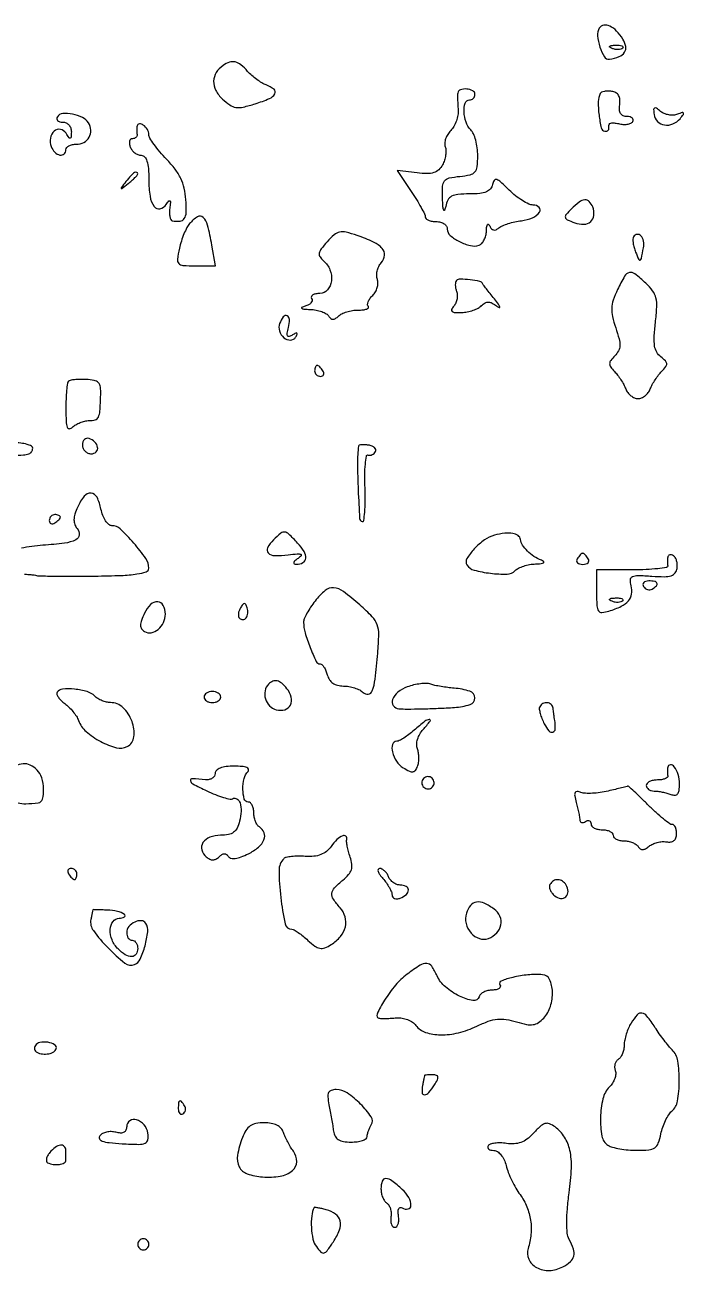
# Model space of a CAD drawing. Extents: x 0 to 5034, y 0 to 2560.
# Drawn here: x 1176.6 to 1295.1, y 1655 to 1882.5 of the extents above; entities that cross this region are included whole.
import ezdxf

# ---------------------------------------------------------------- set-up
doc = ezdxf.new("R2010")
doc.units = 0

msp = doc.modelspace()

# ---------------------------------------------------------------- linework, layer by layer
for points in [[(1280.501431, 1882.002315, 0.163), (1280.177442, 1880.621191, 0.055594), (1280.599725, 1878.57804, 0.057774), (1281.411511, 1876.80941, 0.302768), (1282.333137, 1876.378806, 0.053081), (1284.103951, 1876.844135, 0.156888), (1285.074524, 1877.619841, 0.198221), (1285.283713, 1878.685014, 0.090445), (1284.751034, 1880.027051, 0.05291), (1283.619991, 1881.472503, 0.091757), (1282.381394, 1882.353209, 0.144686), (1281.288027, 1882.515913, 0.222982)], [(1284.729167, 1878.395833, -0.126455), (1284.402231, 1878.202593, -0.060344), (1283.916927, 1878.123424, -0.05415), (1283.359369, 1878.160852, -0.051402), (1282.8125, 1878.316886, -0.054073), (1282.395823, 1878.538436, -0.470617), (1282.37858, 1878.720685, -0.168741), (1282.670344, 1878.862007, -0.018894), (1283.416667, 1878.921053, -0.028489), (1284.112848, 1878.910055, -0.077125), (1284.592839, 1878.799335, -0.208169), (1284.77538, 1878.614691, -0.296942)], [(1212.427058, 1875.234687, 0.103278), (1211.191065, 1873.946073, 0.136192), (1210.730781, 1872.392366, 0.126696), (1211.126314, 1870.738566, 0.083042), (1212.322235, 1869.173577, 0.03843), (1213.6671, 1868.095437, 0.114134), (1214.76133, 1867.668946, 0.092369), (1216.065539, 1867.720946, 0.020053), (1218.25, 1868.311815, 0.02304), (1220.81616, 1869.249519, 0.162068), (1221.804579, 1870.112503, 0.376379), (1221.648513, 1870.931703, 0.076989), (1220.25, 1871.711974, -0.046489), (1219.463709, 1872.090002, -0.022891), (1218.538982, 1872.704927, -0.022491), (1217.629959, 1873.43639, -0.030405), (1216.882705, 1874.180589, 0.037948), (1215.659258, 1875.362852, 0.115539), (1214.631514, 1875.875074, 0.140958), (1213.608629, 1875.826177, 0.068249)], [(1254.889309, 1870.25, 0.035581), (1254.857175, 1869.824622, 0.007028), (1254.864667, 1869.059411, 0.007415), (1254.899219, 1868.166485, 0.00683), (1254.960859, 1867.250121, -0.062353), (1254.918264, 1866.276522, -0.043552), (1254.640405, 1865.211983, -0.043832), (1254.186153, 1864.221439, -0.067055), (1253.614039, 1863.471182, 0.057941), (1253.069061, 1862.782799, 0.056517), (1252.691154, 1861.982113, 0.061477), (1252.527224, 1861.194752, 0.112693), (1252.619493, 1860.549202, -0.08555), (1252.752195, 1859.879876, -0.042218), (1252.700608, 1859.01165, -0.040261), (1252.49163, 1858.095268, -0.046711), (1252.145034, 1857.270999, -0.082161), (1251.460435, 1856.380385, -0.111735), (1250.588245, 1855.87059, -0.079971), (1249.360094, 1855.688994, -0.025859), (1247.520128, 1855.807857), (1243.904193, 1856.229997), (1246.452097, 1852.475452, -0.00985), (1247.427936, 1850.974676, -0.013097), (1248.251553, 1849.571046, -0.010393), (1248.877874, 1848.37868, -0.116239), (1249, 1847.860453, 0.214885), (1249.148304, 1847.53131, 0.079628), (1249.5875, 1847.252758, 0.060564), (1250.234252, 1847.063059, 0.041105), (1251, 1847, -0.065166), (1251.764594, 1846.899924, -0.082646), (1252.4125, 1846.606526, -0.098991), (1252.845899, 1846.17133, -0.147555), (1253, 1845.660515, 0.216116), (1253.524348, 1844.504058, 0.062274), (1255.190264, 1843.376436, 0.060823), (1257.178617, 1842.652531, 0.140967), (1258.75, 1842.734992, 0.129002), (1259.234448, 1843.058729, 0.063166), (1259.656003, 1843.67632, 0.056354), (1259.955886, 1844.472585, 0.052842), (1260.078947, 1845.333333, -0.022057), (1260.14061, 1846.09741, -0.119142), (1260.286954, 1846.484094, -0.460415), (1260.473884, 1846.504525, -0.109212), (1260.676193, 1846.208262, 0.079637), (1260.974502, 1845.711188, 0.169467), (1261.355218, 1845.485247, 0.157553), (1261.814554, 1845.537226, 0.066531), (1262.347246, 1845.869777, -0.07211), (1262.987796, 1846.259845, -0.024026), (1264.019975, 1846.642442, -0.023344), (1265.219315, 1846.961809, -0.024574), (1266.422881, 1847.161515, 0.073219), (1268.385654, 1847.686741, 0.131445), (1269.685066, 1848.714171, 0.378512), (1269.613763, 1849.567919, 0.1933), (1268.537879, 1850, -0.108998), (1267.731478, 1850.177905, -0.030869), (1266.594304, 1850.793243, -0.029535), (1265.36216, 1851.666877, -0.027402), (1264.208689, 1852.700402, 0.010616), (1262.695553, 1854.150615, 0.106386), (1261.944634, 1854.591561, 0.336443), (1261.482893, 1854.433348, 0.100674), (1261.180819, 1853.700402, -0.13098), (1260.798663, 1852.910749, -0.118962), (1260.061574, 1852.381437, -0.073364), (1258.853597, 1852.086463, -0.023263), (1256.996227, 1852, 0.021561), (1254.928276, 1851.910786, 0.099516), (1253.784172, 1851.576077, 0.151721), (1253.11166, 1850.905263, 0.073944), (1252.705733, 1849.75, -0.040688), (1252.515179, 1849.065764, -0.68826), (1252.350645, 1849.063749, -0.077951), (1252.214678, 1849.666535, -0.007335), (1252.136182, 1851.186642, -0.020346), (1252.144541, 1853.407175, -0.155489), (1252.500835, 1854.374356, -0.177027), (1253.327871, 1854.891609, -0.028099), (1255.25, 1855.186642, 0.029008), (1257.126562, 1855.47817, 0.162282), (1257.990172, 1855.988684, 0.154445), (1258.397755, 1856.929827, 0.025561), (1258.5, 1858.928571, 0.032789), (1258.407812, 1860.332826, 0.032503), (1258.132812, 1861.717187, 0.034299), (1257.731047, 1862.891488, 0.097098), (1257.25, 1863.607143, -0.114277), (1256.390854, 1864.984129, -0.071104), (1256.032913, 1866.862572, -0.088093), (1256.23837, 1868.441378, -0.327415), (1257, 1869, 0.099038), (1257.381638, 1869.076342, 0.097945), (1257.70625, 1869.29375, 0.097945), (1257.923658, 1869.618362, 0.099038), (1258, 1870, 0.277889), (1257.600641, 1870.66307, 0.101951), (1256.507482, 1870.981436, 0.102519), (1255.38146, 1870.840943, 0.281019)], [(1280.659256, 1870.160933, 0.121368), (1280.297329, 1868.706576, 0.031302), (1280.443984, 1866.274802, 0.026247), (1280.856737, 1863.944416, 0.307728), (1281.5, 1863.35, 0.106575), (1281.858308, 1863.372768, 0.155396), (1282.120302, 1863.54597, 0.147351), (1282.242573, 1863.847065, 0.092889), (1282.20741, 1864.227769, -0.226845), (1282.266936, 1864.577066, -0.171824), (1282.588752, 1864.804652, -0.092386), (1283.179879, 1864.858572, -0.040646), (1283.956414, 1864.721649, 0.045254), (1284.778948, 1864.584405, 0.054303), (1285.562794, 1864.610763, 0.063353), (1286.195988, 1864.785084, 0.156775), (1286.558021, 1865.09388, 0.168206), (1286.634874, 1865.437103, 0.190082), (1286.477104, 1865.733827, 0.121123), (1286.07737, 1865.934548, 0.05613), (1285.496159, 1866, -0.10085), (1284.808683, 1866.140089, -0.156524), (1284.354408, 1866.532586, -0.122872), (1284.146294, 1867.197864, -0.050898), (1284.187142, 1868.146137, 0.057805), (1284.215077, 1869.100075, 0.113007), (1283.983391, 1869.820215, 0.130537), (1283.491152, 1870.30219, 0.091441), (1282.753971, 1870.55707, 0.037392), (1282.060035, 1870.609744, 0.047013), (1281.418411, 1870.549934, 0.054422), (1280.91479, 1870.396546, 0.171904)], [(1182.462011, 1865.938533, 0.151885), (1182.370329, 1865.582609, 0.191575), (1182.510316, 1865.275694, 0.130619), (1182.88593, 1865.068273, 0.061271), (1183.440983, 1865, -0.111771), (1184.034515, 1864.865642, -0.10102), (1184.537541, 1864.485938, -0.095411), (1184.87219, 1863.918173, -0.088002), (1184.984687, 1863.25, -0.0118), (1184.953209, 1862.277243, -0.323507), (1184.800714, 1862.089324, -0.316019), (1184.570626, 1862.173014, -0.011499), (1184.026328, 1862.991641, 0.20782), (1183.014349, 1863.679843, 0.234363), (1181.890668, 1863.365212, 0.166386), (1181.190327, 1862.106139, 0.136915), (1181.335833, 1860.567217, 0.102435), (1181.987412, 1859.551929, 0.147633), (1182.916523, 1859.040821, 0.24244), (1183.667948, 1859.245493, 0.210313), (1184, 1860, -0.182536), (1184.144157, 1860.381715, -0.0909), (1184.556072, 1860.70625, -0.070807), (1185.168668, 1860.926137, -0.050854), (1185.893011, 1861, 0.122186), (1187.251872, 1861.337101, 0.143129), (1188.201609, 1862.259253, 0.14425), (1188.50091, 1863.541675, 0.124724), (1188.083985, 1864.86411, 0.142857), (1187.008608, 1865.833144, 0.065293), (1185.197783, 1866.431695, 0.068435), (1183.416308, 1866.524734, 0.237507)], [(1290.413422, 1866.388936, 0.159535), (1291.040565, 1865.129883, 0.158585), (1292.292411, 1864.481798, 0.141068), (1293.804954, 1864.659771, 0.120747), (1295.097755, 1865.617788, 0.011228), (1295.712165, 1866.39288, 0.304364), (1295.726324, 1866.64144, 0.351288), (1295.509915, 1866.723181, 0.012978), (1294.628709, 1866.411017, -0.078856), (1293.891674, 1866.254677, -0.056058), (1293.047147, 1866.305719, -0.055687), (1292.228439, 1866.544356, -0.074598), (1291.567558, 1866.943932, 0.02149), (1290.829479, 1867.504733, 0.270043), (1290.493778, 1867.531401, 0.300739), (1290.329957, 1867.257047, 0.024944)], [(1196.881579, 1864.309017, 0.022289), (1196.844744, 1863.944741, 0.014052), (1196.83273, 1863.517336, 0.014106), (1196.844631, 1863.095576, 0.025051), (1196.881579, 1862.75, -0.132511), (1196.850929, 1862.464337, -0.11996), (1196.680683, 1862.220313, -0.103422), (1196.39249, 1862.056543, -0.077818), (1196.031385, 1862, 0.184534), (1195.710807, 1861.877514, 0.147206), (1195.516384, 1861.559375, 0.100118), (1195.488865, 1861.074366, 0.055937), (1195.638374, 1860.5, 0.074185), (1195.962529, 1859.926569, 0.064359), (1196.454091, 1859.440625, 0.06686), (1197.031441, 1859.111903, 0.096313), (1197.606989, 1859, -0.212815), (1198.234255, 1858.720351, -0.107435), (1198.671582, 1857.952989, -0.058101), (1198.92619, 1856.61382, -0.017955), (1199, 1854.559017, 0.037646), (1199.225212, 1851.572087, 0.117491), (1199.976251, 1849.715609, 0.308791), (1201.023774, 1849.329121, 0.184592), (1202.156553, 1850.121885, -0.02304), (1202.614551, 1850.735517, -0.461087), (1202.82082, 1850.739535, -0.208781), (1202.918112, 1850.4405, -0.010642), (1202.79475, 1849.403277, 0.03422), (1202.736642, 1848.589088, 0.050662), (1202.806895, 1847.877442, 0.064092), (1202.982784, 1847.359967, 0.232443), (1203.25, 1847.153277, 0.071833), (1204.643671, 1847.07211, 0.232961), (1205.414637, 1847.537402, 0.138227), (1205.75531, 1848.657231, 0.021871), (1205.701631, 1850.977854, 0.041043), (1205.394719, 1853.023761, 0.053671), (1204.767629, 1854.806834, 0.050377), (1203.739326, 1856.49886, 0.030765), (1202.217631, 1858.275462, -0.015898), (1200.985516, 1859.630327, -0.020391), (1199.945179, 1860.955904, -0.018699), (1199.1775, 1862.109312, -0.138336), (1199, 1862.73859, 0.137106), (1198.740129, 1863.668473, 0.097267), (1198.006712, 1864.473394, 0.177299), (1197.289521, 1864.685048, 0.354151)], [(1194.872445, 1854.25, 0.001576), (1193.99236, 1853.120493, 0.377591), (1194, 1853, 0.377591), (1194.120493, 1852.99236, 0.001576), (1195.25, 1853.872445, 0.012436), (1195.920402, 1854.425681, 0.017649), (1196.485938, 1854.952641, 0.013803), (1196.91885, 1855.410139, 0.184603), (1197, 1855.622445, 0.307699), (1196.806605, 1855.90695, 0.241985), (1196.426111, 1855.869516, 0.065617), (1195.76332, 1855.306759, 0.017685)], [(1275.457189, 1849.314332, 0.019164), (1274.484426, 1848.263997, 0.23984), (1274.36054, 1847.753253, 0.231965), (1274.69924, 1847.341779, 0.017983), (1276.057415, 1846.783057, 0.094929), (1277.706973, 1846.508347, 0.177132), (1278.951073, 1846.997911, 0.193016), (1279.51866, 1848.132291, 0.112722), (1279.300491, 1849.659316, 0.101577), (1278.683068, 1850.624989, 0.225981), (1277.884174, 1850.92112, 0.139986), (1276.844977, 1850.520816, 0.034901)], [(1206.365999, 1846.628347, 0.061368), (1205.882245, 1845.915768, 0.021183), (1205.360822, 1844.783219, 0.02068), (1204.886129, 1843.473661, 0.022552), (1204.536544, 1842.166384, 0.019823), (1204.17982, 1840.167039, 0.224525), (1204.414711, 1839.42042, 0.193973), (1205.164052, 1839.066652, 0.014475), (1207.465858, 1839), (1211.090626, 1839), (1210.413974, 1842.75, 0.015699), (1209.642251, 1846.372189, 0.14232), (1208.841463, 1847.757738, 0.343002), (1207.818498, 1847.863628, 0.073657)], [(1231.257427, 1843.364472, 0.020011), (1230.200225, 1842.077387, 0.115816), (1229.846344, 1841.278582, 0.193197), (1229.976878, 1840.618611, 0.075421), (1230.606215, 1839.91185, -0.128722), (1231.76949, 1838.289401, -0.120086), (1232.028541, 1836.260176, -0.149419), (1231.326969, 1834.640225, -0.219805), (1229.940983, 1834, 0.043878), (1229.191685, 1833.934117, 0.095418), (1228.65461, 1833.728482, 0.173555), (1228.413574, 1833.424982, 0.223902), (1228.453226, 1833.075682, -0.183658), (1228.528012, 1832.687459, -0.13522), (1228.339019, 1832.287851, -0.095139), (1227.894831, 1831.935574, -0.056469), (1227.262243, 1831.691683, 0.038948), (1226.673983, 1831.488202, 0.604821), (1226.661971, 1831.321678, 0.118563), (1227.071132, 1831.186602, 0.009941), (1228.190983, 1831.116001, -0.035955), (1229.270313, 1830.991373, -0.039206), (1230.288856, 1830.71473, -0.042652), (1231.110463, 1830.339084, -0.126452), (1231.553851, 1829.912868, 0.075363), (1231.927179, 1829.473233, 0.181024), (1232.321227, 1829.325735, 0.150038), (1232.768438, 1829.463023, 0.047458), (1233.312868, 1829.912868, -0.085431), (1233.903981, 1830.33038, -0.036926), (1234.805238, 1830.680655, -0.035155), (1235.842529, 1830.919798, -0.039096), (1236.866667, 1831, 0.023697), (1237.772073, 1831.042935, 0.057194), (1238.426905, 1831.181845, 0.139654), (1238.725112, 1831.386214, 0.387251), (1238.714286, 1831.619048, -0.211643), (1238.582456, 1831.96069, -0.080876), (1238.691239, 1832.470406, -0.061556), (1239.010746, 1833.062806, -0.041979), (1239.505129, 1833.647987, 0.066451), (1240.001792, 1834.297677, 0.059395), (1240.333608, 1835.079587, 0.062712), (1240.459011, 1835.869599, 0.099973), (1240.345635, 1836.541674, -0.092919), (1240.221041, 1837.222113, -0.056077), (1240.31642, 1838.038939, -0.053576), (1240.602497, 1838.859848, -0.062669), (1241.045743, 1839.555117, 0.147163), (1241.619803, 1840.911022, 0.210885), (1241.230268, 1842.137993, 0.104175), (1239.67313, 1843.297599, 0.025349), (1236.683337, 1844.498053, 0.023088), (1234.690586, 1845.081792, 0.111648), (1233.518492, 1845.101036, 0.126654), (1232.528413, 1844.613061, 0.033323)], [(1286.69423, 1844.266312, 0.128674), (1286.576189, 1843.838401, 0.035727), (1286.617025, 1843.137604, 0.033562), (1286.779601, 1842.321893, 0.029672), (1287.054847, 1841.5, 0.008409), (1287.637706, 1840.118704, 0.433084), (1287.885032, 1840.03197, 0.224977), (1288.101967, 1840.318463, 0.004068), (1288.487445, 1842.246029, 0.094541), (1288.488325, 1843.470337, 0.135348), (1288.011968, 1844.439431, 0.25179), (1287.324356, 1844.691635, 0.229906)], [(1254.660508, 1836.327175, 0.146084), (1254.498136, 1836.026593, 0.053959), (1254.450846, 1835.542366, 0.047679), (1254.511648, 1834.969531, 0.041367), (1254.680777, 1834.389499, -0.082501), (1254.8107, 1833.754369, -0.056232), (1254.755206, 1833.0178, -0.055256), (1254.533787, 1832.296765, -0.071215), (1254.17168, 1831.706861, 0.065658), (1253.787447, 1831.096169, 0.341125), (1253.871343, 1830.732997, 0.164213), (1254.377409, 1830.542074, 0.019749), (1255.587431, 1830.547223, 0.039054), (1256.616531, 1830.673207, 0.033648), (1257.667726, 1830.960915, 0.035081), (1258.588579, 1831.355201, 0.077834), (1259.203833, 1831.803833, -0.067616), (1259.838372, 1832.286585, -0.135196), (1260.444965, 1832.439268, -0.116046), (1261.107546, 1832.267795, -0.042712), (1261.926206, 1831.74344, 0.057591), (1262.383427, 1831.469376, 0.651983), (1262.498309, 1831.572311, 0.08038), (1262.246675, 1832.0607, 0.009834), (1261.510657, 1833.017233, -0.002285), (1260.739326, 1833.988947, -0.003327), (1260.068862, 1834.853337, -0.001668), (1259.507513, 1835.592172, -0.05688), (1259.395964, 1835.78136, 0.244555), (1258.884674, 1836.188085, 0.019386), (1257.11739, 1836.461554, 0.020405), (1255.335111, 1836.593595, 0.207541)], [(1283.795957, 1834.698307, 0.028653), (1283.022986, 1832.805374, 0.070899), (1282.742304, 1831.336646, 0.068862), (1282.879319, 1829.822436, 0.02585), (1283.468232, 1827.77008, -0.017566), (1284.072935, 1825.78717, -0.074359), (1284.211848, 1824.556783, -0.114433), (1283.959065, 1823.621226, -0.073539), (1283.286059, 1822.71463, 0.035562), (1282.571993, 1821.891065, 0.157522), (1282.366394, 1821.292258, 0.16247), (1282.552961, 1820.697292, 0.038475), (1283.234525, 1819.892857, -0.031364), (1283.810349, 1819.232476, -0.019665), (1284.401958, 1818.395089, -0.019723), (1284.921437, 1817.521163, -0.033735), (1285.274569, 1816.75, 0.071788), (1285.644676, 1816.080989, 0.064034), (1286.201637, 1815.514062, 0.067193), (1286.853054, 1815.13047, 0.09983), (1287.5, 1815, 0.09983), (1288.146946, 1815.13047, 0.067193), (1288.798363, 1815.514062, 0.064034), (1289.355324, 1816.080989, 0.071788), (1289.725431, 1816.75, -0.034496), (1290.081243, 1817.523901, -0.019726), (1290.609635, 1818.406683, -0.019634), (1291.213982, 1819.256691, -0.03067), (1291.804943, 1819.932326, 0.032373), (1292.525442, 1820.761735, 0.18055), (1292.692866, 1821.316165, 0.186205), (1292.453791, 1821.834477, 0.034778), (1291.639024, 1822.522002, -0.107307), (1290.900077, 1823.355017, -0.088401), (1290.508142, 1824.479112, -0.054136), (1290.424293, 1826.122541, -0.015175), (1290.649421, 1828.687718, 0.016217), (1290.893382, 1831.53565, 0.072208), (1290.74103, 1833.202581, 0.099751), (1290.148075, 1834.481448, 0.046978), (1288.932732, 1835.848042, 0.020695), (1286.936275, 1837.559337, 0.225576), (1285.931347, 1837.787786, 0.211373), (1285.080378, 1837.158412, 0.018102)], [(1222.66643, 1828.573113, 0.172374), (1222.632453, 1827.215088, 0.138202), (1223.452538, 1825.993028, 0.18155), (1224.621877, 1825.571609, 0.25639), (1225.565481, 1826.10595, 0.025119), (1225.85204, 1826.626345, 0.370712), (1225.802953, 1826.8132, 0.277256), (1225.577743, 1826.8274, 0.018906), (1224.996985, 1826.498137, -0.061395), (1224.398776, 1826.223106, -0.357015), (1224.098902, 1826.342018, -0.172353), (1224.021372, 1826.804464, -0.020136), (1224.248857, 1827.843628, 0.061726), (1224.440876, 1829.284538, 0.295155), (1224.017678, 1829.952364, 0.354186), (1223.330444, 1829.777732, 0.068796)], [(1229, 1820, 0.105053), (1229.081062, 1819.618444, 0.099167), (1229.311086, 1819.29375, 0.09642), (1229.654762, 1819.076123, 0.093332), (1230.059017, 1819, 0.108972), (1230.413961, 1819.078288, 0.182303), (1230.6254, 1819.29375, 0.161196), (1230.656512, 1819.6179, 0.082592), (1230.5, 1820, 0.029505), (1230.231006, 1820.382774, 0.035638), (1229.933975, 1820.70625, 0.038439), (1229.65171, 1820.934461, 0.151918), (1229.440983, 1821, 0.210953), (1229.272352, 1820.92554, 0.081139), (1229.129539, 1820.70625, 0.061769), (1229.032345, 1820.382849, 0.042167)], [(1184.451798, 1818.118465, 0.166159), (1184.272915, 1817.753834, 0.0091), (1184.132716, 1816.467716, 0.01332), (1184.032837, 1814.902975, 0.009277), (1184, 1813.133333, 0.00992), (1184.045437, 1810.843299, 0.076619), (1184.25, 1809.794444, 0.338948), (1184.6426, 1809.541885, 0.1777), (1185.2, 1809.8, -0.062206), (1185.790842, 1810.259641, -0.039117), (1186.57625, 1810.6475, -0.038823), (1187.422897, 1810.91209, -0.056383), (1188.2, 1811, 0.070594), (1189.320722, 1811.159025, 0.219918), (1189.882405, 1811.646566, 0.089661), (1190.148115, 1812.713125, 0.006952), (1190.3, 1815.664828, 0.040176), (1190.239268, 1817.082945, 0.160634), (1189.872592, 1817.85848, 0.155815), (1189.108783, 1818.277192, 0.037157), (1187.651798, 1818.449959, 0.015861), (1186.566335, 1818.463016, 0.020886), (1185.578165, 1818.402208, 0.018876), (1184.776715, 1818.288472, 0.152843)], [(1171, 1806, 0.153063), (1171.192175, 1805.386944, 0.156313), (1171.698548, 1804.999481, 0.071942), (1172.682371, 1804.800679, 0.013938), (1174.5, 1804.75, 0.013938), (1176.317629, 1804.800679, 0.071942), (1177.301452, 1804.999481, 0.156313), (1177.807825, 1805.386944, 0.153063), (1178, 1806, 0.277684), (1177.767902, 1806.385692, 0.052312), (1176.971875, 1806.70625, 0.042582), (1175.841111, 1806.927458, 0.027026), (1174.5, 1807, 0.027026), (1173.158889, 1806.927458, 0.042582), (1172.028125, 1806.70625, 0.052312), (1171.232098, 1806.385692, 0.277684)], [(1187, 1806.583333, 0.099038), (1187.120875, 1805.979073, 0.097945), (1187.465104, 1805.465104, 0.097945), (1187.979073, 1805.120875, 0.099038), (1188.583333, 1805, 0.190724), (1189.459866, 1805.346973, 0.244413), (1189.742973, 1806.153639, 0.165501), (1189.250696, 1807.122932, 0.113253), (1188.1875, 1807.770833, 0.134046), (1187.735738, 1807.795817, 0.144529), (1187.348828, 1807.585286, 0.119977), (1187.089234, 1807.158616, 0.077096)], [(1236.944444, 1806.411516, 0.035121), (1236.744904, 1803.296853, 0.00994), (1236.871859, 1798.43657, 0.003261), (1237.141706, 1793.302968, 0.311322), (1237.573231, 1792.75, 0.457493), (1237.875106, 1792.936589, 0.017435), (1238.059805, 1794.416397, 0.020774), (1238.153919, 1796.385316, 0.011754), (1238.112632, 1798.773904, -0.012135), (1238.073194, 1801.160868, -0.021566), (1238.173172, 1803.124389, -0.018843), (1238.366933, 1804.587334, -0.459586), (1238.678289, 1804.773904, 0.110114), (1239.029946, 1804.737765, 0.082268), (1239.405497, 1804.846206, 0.077199), (1239.747137, 1805.079615, 0.078269), (1240, 1805.404671, 0.190784), (1240.046836, 1805.768957, 0.144214), (1239.839063, 1806.119043, 0.096928), (1239.383631, 1806.40171, 0.054175), (1238.75, 1806.566187, 0.022145), (1238.075262, 1806.634872, 0.035669), (1237.497743, 1806.626701, 0.040437), (1237.072936, 1806.555403, 0.306459)], [(1181, 1792.940983, 0.108972), (1181.078288, 1792.586039, 0.182303), (1181.29375, 1792.3746, 0.161196), (1181.6179, 1792.343488, 0.082592), (1182, 1792.5, 0.029505), (1182.382774, 1792.768994, 0.035638), (1182.70625, 1793.066025, 0.038439), (1182.934461, 1793.34829, 0.151918), (1183, 1793.559017, 0.210953), (1182.92554, 1793.727648, 0.081139), (1182.70625, 1793.870461, 0.061769), (1182.382849, 1793.967655, 0.042167), (1182, 1794, 0.105053), (1181.618444, 1793.918938, 0.099167), (1181.29375, 1793.688914, 0.09642), (1181.076123, 1793.345238, 0.093332)], [(1221.562237, 1789.41938, 0.067017), (1220.482978, 1788.004282, 0.335829), (1220.60443, 1787.077188, 0.199094), (1221.746012, 1786.595211, 0.032142), (1224.205972, 1786.737585, -0.008625), (1225.861774, 1786.911792, -0.109402), (1226.47907, 1786.830861, -0.529288), (1226.544568, 1786.573159, -0.058286), (1226, 1786.086167, 0.027009), (1225.434195, 1785.640473, 0.143127), (1225.225179, 1785.310951, 0.367489), (1225.319582, 1785.101473, 0.107966), (1225.690983, 1785.015313, 0.128835), (1226.879846, 1785.310536, 0.257949), (1227.383564, 1786.102938, 0.154014), (1227.076221, 1787.336007, 0.050073), (1225.926464, 1788.848556, 0.011417), (1224.322277, 1790.493492, 0.162675), (1223.594809, 1790.847219, 0.210955), (1222.889831, 1790.640099, 0.020961)], [(1261.51434, 1790.275729, 0.093041), (1259.713087, 1789.431164, 0.050259), (1257.872327, 1787.80224, 0.050752), (1256.549907, 1786.042773, 0.281254), (1256.555836, 1784.909655, 0.19196), (1257.839875, 1783.957785, 0.035129), (1260.800393, 1783.393389, 0.035096), (1263.80993, 1783.248856, 0.193156), (1265.274696, 1783.874696, -0.082143), (1265.886006, 1784.312483, -0.035246), (1266.818504, 1784.692633, -0.033665), (1267.891161, 1784.965764, -0.037788), (1268.95, 1785.078947, 0.0156), (1269.958395, 1785.141697, 0.115695), (1270.411313, 1785.293657, 0.51096), (1270.425988, 1785.497218, 0.081169), (1270.017857, 1785.739662, -0.052815), (1268.678326, 1786.436306, -0.049248), (1267.479797, 1787.412507, -0.053023), (1266.5996, 1788.494508, -0.113451), (1266.231393, 1789.5, 0.211151), (1265.806824, 1790.20623, 0.113061), (1264.846874, 1790.598758, 0.071111), (1263.384664, 1790.629484, 0.032992)], [(1276.5, 1786, 0.146489), (1276.397987, 1785.620597, 0.191582), (1276.538811, 1785.29375, 0.134005), (1276.925364, 1785.072951, 0.063222), (1277.5, 1785, 0.063222), (1278.074636, 1785.072951, 0.134005), (1278.461189, 1785.29375, 0.191582), (1278.602013, 1785.620597, 0.146489), (1278.5, 1786, 0.025622), (1278.235369, 1786.382847, 0.032351), (1277.951311, 1786.70625, 0.033983), (1277.686704, 1786.937141, 0.163822), (1277.5, 1787, 0.163822), (1277.313296, 1786.937141, 0.033983), (1277.048689, 1786.70625, 0.032351), (1276.764631, 1786.382847, 0.025622)], [(1292.881579, 1786.309017, 0.022289), (1292.844744, 1785.944741, 0.014052), (1292.83273, 1785.517336, 0.014106), (1292.844631, 1785.095576, 0.025051), (1292.881579, 1784.75, -0.410483), (1292.668292, 1784.452763, -0.013093), (1291.055839, 1784.220313, -0.018411), (1288.984057, 1784.053857, -0.010839), (1286.5, 1784), (1280, 1784), (1280, 1779.932612, 0.011309), (1280.055394, 1777.483748, 0.136441), (1280.345898, 1776.596556, 0.275489), (1280.964185, 1776.301306, 0.05138), (1282.25, 1776.555001, 0.035911), (1284.465609, 1777.412472, 0.102771), (1285.777745, 1778.401449, 0.144086), (1286.339197, 1779.613181, 0.101211), (1286.257508, 1781.123291, -0.070623), (1286.128041, 1782.246413, -0.285237), (1286.490648, 1782.797509, -0.116774), (1287.46483, 1782.99562, -0.010052), (1290.01926, 1782.862738, 0.015964), (1292.256229, 1782.772871, 0.077309), (1293.51014, 1782.957362, 0.152647), (1294.213398, 1783.441953, 0.130423), (1294.569452, 1784.272244, 0.052277), (1294.598341, 1784.971845, 0.054468), (1294.480133, 1785.652241, 0.060495), (1294.24147, 1786.214086, 0.124307), (1293.910933, 1786.555046, 0.072163), (1293.553783, 1786.710062, 0.125664), (1293.2328, 1786.715008, 0.160215), (1292.999675, 1786.571325, 0.139745)], [(1288.510081, 1780.983688, 0.090427), (1288.820631, 1780.639411, 0.095498), (1289.22714, 1780.434921, 0.099685), (1289.665803, 1780.401101, 0.108373), (1290.069098, 1780.542705, 0.050477), (1290.838655, 1781.13314, 0.315493), (1290.933879, 1781.592818, 0.25701), (1290.519563, 1781.914842, 0.039415), (1289.440983, 1782, 0.067432), (1288.890269, 1781.925389, 0.140899), (1288.524436, 1781.701458, 0.190788), (1288.397824, 1781.36964, 0.136093)], [(1229.07258, 1778.365141, 0.020403), (1228.279223, 1777.267181, 0.022794), (1227.60882, 1776.147096, 0.022878), (1227.129585, 1775.149939, 0.100905), (1227, 1774.514365, 0.071124), (1227.269393, 1772.630123, 0.023421), (1228.180863, 1769.97647, 0.015658), (1229.277548, 1767.446304, 0.290393), (1229.981194, 1767, -0.195682), (1230.319367, 1766.862382, -0.05467), (1230.689619, 1766.4125, -0.046387), (1231.031872, 1765.765662, -0.03456), (1231.289749, 1765, 0.082373), (1231.671553, 1764.145386, 0.096596), (1232.293053, 1763.513514, 0.089581), (1233.146922, 1763.129744, 0.061003), (1234.20638, 1763, -0.042864), (1235.208465, 1762.913936, -0.036368), (1236.239744, 1762.65713, -0.03793), (1237.148918, 1762.280665, -0.079415), (1237.767217, 1761.832783, 0.239204), (1238.699314, 1761.528221, 0.271639), (1239.419479, 1762.115671, 0.05986), (1239.933897, 1764.250189, 0.00768), (1240.412283, 1768.944703, 0.015687), (1240.599183, 1772.350485, 0.09471), (1240.309018, 1774.08874, 0.103218), (1239.406427, 1775.528501, 0.020288), (1237.191372, 1777.653076, 0.020496), (1234.195404, 1780.09067, 0.139526), (1232.431978, 1780.763999, 0.200696), (1230.916245, 1780.280728, 0.049917)], [(1198.222422, 1776.191563, 0.021803), (1197.661877, 1774.855838, 0.088446), (1197.506888, 1773.990877, 0.148761), (1197.695215, 1773.369957, 0.107254), (1198.219524, 1772.864327, 0.184507), (1199.429936, 1772.633216, 0.130383), (1200.697669, 1773.223161, 0.110516), (1201.658294, 1774.47169, 0.109349), (1202, 1776.015456, 0.121391), (1201.613625, 1777.583454, 0.266292), (1200.606347, 1778.224961, 0.208738), (1199.316693, 1777.732183, 0.088558)], [(1215.582949, 1777.134215, 0.052326), (1215.327923, 1776.604943, 0.061761), (1215.20609, 1776.06291, 0.07231), (1215.228156, 1775.59012, 0.149701), (1215.399864, 1775.266802, 0.208213), (1216.031223, 1775.018401, 0.228122), (1216.610436, 1775.323111, 0.143258), (1216.913564, 1776.144952, 0.097944), (1216.787251, 1777.138246, 0.033951), (1216.536207, 1777.749629, 0.286646), (1216.294341, 1777.899578, 0.233206), (1216.012891, 1777.759582, 0.024362)], [(1284.729167, 1778.395833, -0.126455), (1284.402231, 1778.202593, -0.060344), (1283.916927, 1778.123424, -0.05415), (1283.359369, 1778.160852, -0.051402), (1282.8125, 1778.316886, -0.054073), (1282.395823, 1778.538436, -0.470617), (1282.37858, 1778.720685, -0.168741), (1282.670344, 1778.862007, -0.018894), (1283.416667, 1778.921053, -0.028489), (1284.112848, 1778.910055, -0.077125), (1284.592839, 1778.799335, -0.208169), (1284.77538, 1778.614691, -0.296942)], [(1220.666667, 1763.333333, 0.148795), (1220.02813, 1762.136128, 0.122243), (1220.099, 1760.682888, 0.119351), (1220.846876, 1759.405251, 0.137827), (1222.061172, 1758.694254, 0.13558), (1223.61008, 1758.715536, 0.207899), (1224.627067, 1759.560402, 0.183248), (1224.777031, 1760.981345, 0.109281), (1223.989431, 1762.512735, 0.040333), (1223.036646, 1763.488766, 0.119238), (1222.211188, 1763.917955, 0.162661), (1221.440106, 1763.855842, 0.095923)], [(1245.75, 1762.837439, 0.081565), (1244.054983, 1761.882943, 0.133753), (1243.091745, 1760.559724, 0.252087), (1243.235096, 1759.468088, 0.218423), (1244.25, 1758.892035, 0.022583), (1245.744899, 1758.830712, 0.004798), (1248.350179, 1758.866554, 0.00508), (1251.331634, 1758.966509, 0.005208), (1254.285662, 1759.126446, 0.060003), (1257.123851, 1759.655726, 0.332741), (1257.975724, 1760.83861, 0.320394), (1257.087306, 1762.035782, 0.058616), (1254.22204, 1762.602157, -0.012493), (1253.069905, 1762.721295, -0.010575), (1251.858974, 1762.903286, -0.010711), (1250.762088, 1763.116224, -0.029135), (1250, 1763.328303, 0.081644), (1249.234601, 1763.457128, 0.029711), (1248.132812, 1763.395823, 0.028514), (1246.912981, 1763.183918, 0.030278)], [(1182.410165, 1761.854644, 0.226303), (1182.369975, 1761.485567, 0.06559), (1182.635177, 1760.960411, 0.051819), (1183.129779, 1760.375783, 0.035371), (1183.799124, 1759.818422, -0.038676), (1184.548466, 1759.186025, -0.027819), (1185.28449, 1758.374905, -0.028277), (1185.901573, 1757.519133, -0.052851), (1186.282273, 1756.755723, 0.125207), (1187.659064, 1754.769421, 0.056033), (1190.294687, 1752.95225, 0.056621), (1193.134797, 1751.822646, 0.191497), (1195.0813, 1752.043511, 0.244244), (1196.295944, 1753.817841, 0.121128), (1195.9607, 1756.600499, 0.110586), (1194.325031, 1759.090236, 0.194723), (1192.077555, 1760, -0.058667), (1191.349424, 1760.08573, -0.038987), (1190.548397, 1760.344385, -0.039046), (1189.799157, 1760.723391, -0.059828), (1189.227627, 1761.172373, 0.126879), (1187.848108, 1761.986205, 0.045239), (1185.584755, 1762.421873, 0.043555), (1183.389996, 1762.449727, 0.240179)], [(1209, 1761, 0.148195), (1209.115568, 1760.618646, 0.098894), (1209.440625, 1760.29375, 0.082425), (1209.926543, 1760.074694, 0.064853), (1210.5, 1760, 0.064853), (1211.073457, 1760.074694, 0.082425), (1211.559375, 1760.29375, 0.098894), (1211.884432, 1760.618646, 0.148195), (1212, 1761, 0.148195), (1211.884432, 1761.381354, 0.098894), (1211.559375, 1761.70625, 0.082425), (1211.073457, 1761.925306, 0.064853), (1210.5, 1762, 0.064853), (1209.926543, 1761.925306, 0.082425), (1209.440625, 1761.70625, 0.098894), (1209.115568, 1761.381354, 0.148195)], [(1269.720165, 1759.25, 0.156849), (1269.642348, 1758.813894, 0.031796), (1269.799063, 1758.033391, 0.030683), (1270.107601, 1757.111828, 0.024551), (1270.547462, 1756.161544, 0.04708), (1271.386184, 1754.872092, 0.309746), (1272.08404, 1754.656779, 0.317032), (1272.523235, 1755.228199, 0.048043), (1272.439866, 1756.75, -0.001731), (1272.358043, 1757.30154, -0.001195), (1272.269054, 1757.926563, -0.001204), (1272.186369, 1758.527973, -0.002466), (1272.125, 1759, 0.177963), (1271.78549, 1759.657597, 0.160964), (1271.085174, 1759.972672, 0.148379), (1270.290333, 1759.818965, 0.150476)], [(1247, 1755, -0.016721), (1246.055012, 1754.234245, -0.020578), (1245.12257, 1753.5875, -0.019467), (1244.309214, 1753.114931, -0.122459), (1243.84699, 1753, 0.332616), (1243.095236, 1752.437699, 0.132632), (1243.064306, 1751.072493, 0.08722), (1243.799654, 1749.40381, 0.106267), (1245.022694, 1748.2179, 0.023634), (1246.131404, 1747.596295, 0.141667), (1246.775406, 1747.477598, 0.21596), (1247.234802, 1747.743433, 0.063691), (1247.629683, 1748.477353, 0.059232), (1247.807711, 1749.180189, 0.036149), (1247.856956, 1750.035829, 0.035828), (1247.781803, 1750.903464, 0.052142), (1247.582879, 1751.644618, -0.104418), (1247.459397, 1752.41801, -0.060367), (1247.619741, 1753.350175, -0.055594), (1248.025294, 1754.304059, -0.055678), (1248.630877, 1755.144618, 0.017675), (1249.893373, 1756.642844, 0.656639), (1249.734871, 1756.934933, 0.147869), (1248.935005, 1756.613549, 0.009697)], [(1173.526629, 1747.383772, 0.037971), (1172.696134, 1746.416557, 0.146139), (1172.432259, 1745.678495, 0.131917), (1172.603369, 1744.872459, 0.028667), (1173.327173, 1743.633772, 0.057073), (1174.303678, 1742.474798, 0.114491), (1175.331468, 1741.874494, 0.084777), (1176.724516, 1741.690262, 0.021677), (1179, 1741.875, 0.307768), (1179.770383, 1742.552714, 0.0716), (1179.968386, 1744.358499, 0.063921), (1179.636737, 1746.395327, 0.124721), (1178.8, 1747.8, 0.084089), (1177.551506, 1748.686825, 0.132925), (1176.268742, 1748.927589, 0.118427), (1174.933011, 1748.493046, 0.058847)], [(1211, 1747.187142, -0.137564), (1210.863619, 1746.700822, -0.112639), (1210.485938, 1746.312227, -0.095878), (1209.918707, 1746.082942, -0.073718), (1209.25, 1746.052296, 0.01313), (1206.87984, 1746.230666, 0.46304), (1206.544981, 1745.872919, 0.250255), (1206.938449, 1745.304358, 0.008339), (1209.481145, 1744.049907, 0.014601), (1211.057161, 1743.360345, 0.020726), (1212.498382, 1742.847621, 0.017415), (1213.690682, 1742.523385, 0.198619), (1214.162047, 1742.60015, -0.289148), (1214.932477, 1742.592933, -0.176068), (1215.502462, 1741.843032, -0.087861), (1215.691069, 1740.355136, -0.04922), (1215.422186, 1738.545989, -0.052373), (1214.966757, 1737.300482, -0.119606), (1214.331522, 1736.535947, -0.11457), (1213.397187, 1736.128429, -0.045817), (1211.998581, 1736, 0.08829), (1210.057004, 1735.654461, 0.158352), (1208.796713, 1734.663467, 0.215536), (1208.578167, 1733.357261, 0.156067), (1209.383235, 1732.096907, 0.058489), (1210.018898, 1731.684175, 0.116791), (1210.599754, 1731.550311, 0.124322), (1211.154505, 1731.693971, 0.071277), (1211.710926, 1732.110926, -0.054722), (1212.213795, 1732.514313, -0.133978), (1212.66314, 1732.653487, -0.166789), (1213.057001, 1732.533139, -0.097844), (1213.396035, 1732.168218, 0.204522), (1213.858924, 1731.842112, 0.086215), (1214.634514, 1731.812425, 0.056815), (1215.692756, 1732.079546, 0.0255), (1217.008903, 1732.654328, 0.057353), (1218.84049, 1733.847325, 0.122869), (1219.833626, 1735.196975, 0.190166), (1219.851443, 1736.467362, 0.165332), (1219, 1737.5, -0.111412), (1218.616444, 1737.876024, -0.050262), (1218.29375, 1738.50665, -0.046318), (1218.074077, 1739.270704, -0.046881), (1218, 1740.059017, 0.049547), (1217.926216, 1740.801778, 0.069539), (1217.70625, 1741.429836, 0.089706), (1217.381787, 1741.852535, 0.186414), (1217, 1742, -0.337155), (1216.271028, 1742.554595, -0.065354), (1216.025559, 1744.302408, -0.059148), (1216.241435, 1746.272343, -0.140435), (1216.95, 1747.55, 0.282496), (1217.042175, 1747.935404, 0.226708), (1216.742105, 1748.25, 0.07161), (1215.870057, 1748.445163, 0.019301), (1214.45, 1748.5, 0.028214), (1212.988311, 1748.417453, 0.06278), (1211.906964, 1748.154865, 0.097758), (1211.238087, 1747.736896, 0.207239)], [(1292.881579, 1748.309017, 0.022289), (1292.844744, 1747.944741, 0.014052), (1292.83273, 1747.517336, 0.014106), (1292.844631, 1747.095576, 0.025051), (1292.881579, 1746.75, -0.258827), (1292.776963, 1746.463346, -0.083952), (1292.377714, 1746.220313, -0.059023), (1291.757702, 1746.054452, -0.035886), (1291, 1746, 0.048028), (1290.234582, 1745.926307, 0.068025), (1289.5875, 1745.70625, 0.088204), (1289.151477, 1745.381882, 0.191087), (1289, 1745, 0.140509), (1289.109321, 1744.618662, 0.099897), (1289.4166, 1744.29375, 0.085072), (1289.876152, 1744.074918, 0.068778), (1290.418213, 1744, -0.032815), (1291.074909, 1743.956854, -0.017107), (1291.884475, 1743.821697, -0.016939), (1292.709117, 1743.625558, -0.024761), (1293.418213, 1743.393011, 0.088362), (1294.16831, 1743.248643, 0.229108), (1294.654355, 1743.475429, 0.141719), (1294.926359, 1744.114813, 0.030174), (1295, 1745.333994, 0.074316), (1294.75586, 1746.967505, 0.08069), (1294.046095, 1748.408219, 0.25433), (1293.36117, 1748.74239, 0.359731)], [(1248.552786, 1746.08541, 0.099038), (1248.401684, 1745.679226, 0.097945), (1248.417584, 1745.244476, 0.097945), (1248.597789, 1744.848514, 0.099038), (1248.91459, 1744.552786, 0.099038), (1249.320774, 1744.401684, 0.097945), (1249.755524, 1744.417584, 0.097945), (1250.151486, 1744.597789, 0.099038), (1250.447214, 1744.91459, 0.099038), (1250.598316, 1745.320774, 0.097945), (1250.582416, 1745.755524, 0.097945), (1250.402211, 1746.151486, 0.099038), (1250.08541, 1746.447214, 0.099038), (1249.679226, 1746.598316, 0.097945), (1249.244476, 1746.582416, 0.097945), (1248.848514, 1746.402211, 0.099038)], [(1282.088651, 1743.990939, -0.023104), (1280.672614, 1743.725423, -0.023144), (1279.23894, 1743.59189, -0.023727), (1277.98127, 1743.592963, -0.079695), (1277.177912, 1743.76197, 0.071914), (1276.472612, 1743.921784, 0.313983), (1276.123025, 1743.717318, 0.154813), (1276.050242, 1743.142343, 0.020038), (1276.325606, 1741.91867, -0.007075), (1276.574331, 1740.933354, -0.007799), (1276.78662, 1739.972836, -0.007332), (1276.942931, 1739.147877, -0.038949), (1276.986345, 1738.690983, 0.158133), (1277.074083, 1738.43529, 0.187231), (1277.289739, 1738.301162, 0.125746), (1277.6159, 1738.322049, 0.059932), (1278, 1738.5, -0.082592), (1278.3821, 1738.656512, -0.161196), (1278.70625, 1738.6254, -0.182303), (1278.921712, 1738.413961, -0.108972), (1279, 1738.059017, 0.182172), (1279.152336, 1737.654781, 0.09101), (1279.5875, 1737.311086, 0.070927), (1280.234725, 1737.07823, 0.050979), (1281, 1737, -0.048028), (1281.765418, 1736.926307, -0.068025), (1282.4125, 1736.70625, -0.088204), (1282.848523, 1736.381882, -0.191087), (1283, 1736, 0.186414), (1283.147465, 1735.618213, 0.089706), (1283.570164, 1735.29375, 0.069539), (1284.198222, 1735.073784, 0.049547), (1284.940983, 1735, -0.049033), (1285.731514, 1734.922288, -0.047243), (1286.502165, 1734.691986, -0.051006), (1287.141851, 1734.353464, -0.107553), (1287.530011, 1733.951442, 0.101427), (1287.903193, 1733.555438, 0.162292), (1288.344154, 1733.423312, 0.121167), (1288.873467, 1733.57084, 0.044967), (1289.514839, 1734.012315, -0.067335), (1290.158605, 1734.414363, -0.043688), (1290.988205, 1734.704532, -0.043358), (1291.865436, 1734.84834, -0.06175), (1292.653369, 1734.810873, 0.073818), (1293.423303, 1734.792785, 0.136861), (1293.995751, 1735.032058, 0.141862), (1294.348698, 1735.525391, 0.081767), (1294.477558, 1736.25, 0.04391), (1294.427527, 1736.91637, 0.066668), (1294.258408, 1737.47125, 0.090551), (1294.003699, 1737.836002, 0.213931), (1293.7, 1737.95, -0.174929), (1293.226476, 1738.088184, -0.011813), (1292.092187, 1738.9575, -0.015826), (1290.768176, 1740.093655, -0.011141), (1289.35, 1741.45, 0.00333), (1287.978063, 1742.803784, 0.005493), (1286.79875, 1743.927119, 0.001232), (1285.760791, 1744.889517, 0.349243), (1285.65, 1744.897639, -0.086792), (1285.525339, 1744.841118, -0.000806), (1284.541979, 1744.589071, -0.002698), (1283.407011, 1744.306627, -0.001738)], [(1231.988687, 1733.984304, -0.067462), (1231.136465, 1733.086295, -0.077761), (1230.113631, 1732.498453, -0.068753), (1228.857136, 1732.205415, -0.039791), (1227.303268, 1732.186311, 0.019973), (1226.017347, 1732.221431, 0.025033), (1224.826889, 1732.1467, 0.02454), (1223.859129, 1731.988717, 0.144623), (1223.412421, 1731.745754, 0.201199), (1222.557243, 1729.655221, 0.026445), (1222.859227, 1724.764666, 0.024194), (1223.642595, 1719.999172, 0.353594), (1224.878826, 1719, -0.133937), (1225.289247, 1718.888051, -0.018476), (1226.041448, 1718.406417, -0.020102), (1226.906865, 1717.753059, -0.01579), (1227.791851, 1716.979293, 0.027903), (1229.041228, 1715.939214, 0.115801), (1229.93586, 1715.552646, 0.13826), (1230.821099, 1715.63922, 0.046529), (1231.991586, 1716.226818, 0.078954), (1233.67683, 1717.6925, 0.116088), (1234.555536, 1719.438559, 0.130038), (1234.513015, 1721.246064, 0.113843), (1233.590133, 1722.900404, -0.035581), (1232.384296, 1724.439969, -0.176871), (1232.124007, 1725.489141, -0.166576), (1232.594691, 1726.496606, -0.030748), (1234.127033, 1727.901782, 0.042512), (1235.140723, 1728.876167, 0.104609), (1235.643883, 1729.772046, 0.109126), (1235.729853, 1730.770578, 0.048753), (1235.428908, 1732.062074, -0.015201), (1235.127536, 1733.050439, -0.01784), (1234.904339, 1734.004172, -0.016974), (1234.773173, 1734.815583, -0.096444), (1234.801875, 1735.25, 0.275266), (1234.637683, 1735.823238, 0.303154), (1234.07482, 1735.91749, 0.088754), (1233.040911, 1735.210416, 0.042376)], [(1184.5, 1729, 0.029505), (1184.768994, 1728.617226, 0.035638), (1185.066025, 1728.29375, 0.038439), (1185.34829, 1728.065539, 0.151918), (1185.559017, 1728, 0.210953), (1185.727648, 1728.07446, 0.081139), (1185.870461, 1728.29375, 0.061769), (1185.967655, 1728.617151, 0.042167), (1186, 1729, 0.105053), (1185.918938, 1729.381556, 0.099167), (1185.688914, 1729.70625, 0.09642), (1185.345238, 1729.923877, 0.093332), (1184.940983, 1730, 0.108972), (1184.586039, 1729.921712, 0.182303), (1184.3746, 1729.70625, 0.161196), (1184.343488, 1729.3821, 0.082592)], [(1241.345012, 1728.171259, -0.027978), (1241.978407, 1727.387392, -0.028784), (1242.513847, 1726.544873, -0.030043), (1242.889555, 1725.764131, -0.097417), (1243, 1725.202644, 0.152697), (1243.120903, 1724.815982, 0.152384), (1243.440625, 1724.566691, 0.114923), (1243.926221, 1724.50273, 0.067234), (1244.5, 1724.638374, 0.085958), (1245.588196, 1725.287571, 0.222226), (1245.95528, 1726.100702, 0.283393), (1245.54132, 1726.752847, 0.113711), (1244.468615, 1727, -0.088478), (1243.840167, 1727.112085, -0.06652), (1243.217991, 1727.440625, -0.065663), (1242.696157, 1727.926585, -0.081035), (1242.361626, 1728.5, 0.056486), (1242.063527, 1729.073632, 0.058275), (1241.647256, 1729.559375, 0.064608), (1241.181502, 1729.889645, 0.122552), (1240.738024, 1730, 0.308001), (1240.494278, 1729.834115, 0.175816), (1240.484027, 1729.462807, 0.073942), (1240.781568, 1728.874276, 0.029974)], [(1271.570027, 1727.113307, 0.157815), (1271.465542, 1726.687312, 0.080573), (1271.594237, 1726.145782, 0.06707), (1271.927196, 1725.574976, 0.054071), (1272.421983, 1725.064749, 0.14122), (1273.503699, 1724.591846, 0.223986), (1274.449337, 1724.893865, 0.214143), (1274.845721, 1725.833908, 0.13346), (1274.5, 1727, 0.104499), (1273.838943, 1727.692994, 0.141453), (1273.021617, 1727.963569, 0.147878), (1272.212611, 1727.752703, 0.117694)], [(1188.923489, 1722.533022, 0.236655), (1188.886622, 1722.489127, 0.001639), (1188.771478, 1721.998588, 0.005831), (1188.646823, 1721.429439, 0.003641), (1188.513446, 1720.760042, 0.209357), (1188.970884, 1718.746237, 0.033884), (1191.631797, 1715.6117, 0.032805), (1194.656672, 1712.884943, 0.264532), (1196.437373, 1712.614341, 0.198848), (1197.450226, 1713.575048, 0.038398), (1198.316372, 1716.004417, 0.039203), (1198.801536, 1718.563544, 0.167173), (1198.463516, 1720.059032, 0.24557), (1197.644001, 1720.545397, 0.126252), (1196.441439, 1720.305162, 0.110017), (1195.384117, 1719.471784, 0.172723), (1195, 1718.393011, 0.070083), (1195.074991, 1717.860624, 0.085896), (1195.29375, 1717.409197, 0.100138), (1195.618662, 1717.107379, 0.138107), (1196, 1717, -0.148195), (1196.381354, 1716.884432, -0.098894), (1196.70625, 1716.559375, -0.082425), (1196.925306, 1716.073457, -0.064853), (1197, 1715.5, -0.149489), (1196.687941, 1714.479575, -0.243985), (1195.911155, 1714.05661, -0.14583), (1194.748408, 1714.377935, -0.0566), (1193.428571, 1715.428571, -0.101254), (1192.349419, 1717.062918, -0.106517), (1192.024734, 1718.959799, -0.146515), (1192.530311, 1720.418354, -0.241055), (1193.666667, 1721, 0.127346), (1194.585949, 1721.237994, 0.560836), (1194.604586, 1721.682644, 0.095413), (1193.327235, 1722.222979, 0.041571), (1191.492767, 1722.456921, 0.001362), (1190.531661, 1722.496371, 0.002172), (1189.709775, 1722.524289, 0.000434), (1188.986304, 1722.545088, 0.10926)], [(1256.464609, 1721.888493, 0.136561), (1256.398058, 1720.034927, 0.121445), (1257.286043, 1718.317801, 0.132309), (1258.799768, 1717.307039, 0.174762), (1260.44514, 1717.340575, 0.110325), (1261.945757, 1718.337016, 0.144429), (1262.699211, 1719.791392, 0.154263), (1262.519242, 1721.349481, 0.130309), (1261.47135, 1722.644608, 0.04965), (1259.674483, 1723.702627, 0.146745), (1258.271408, 1723.902533, 0.189243), (1257.21268, 1723.290783, 0.091619)], [(1245.722002, 1710.864518, 0.057445), (1243.631604, 1708.89498, 0.035167), (1241.633439, 1706.154966, 0.035294), (1240.30167, 1703.653511, 0.497856), (1240.72432, 1702.889309, 0.035132), (1241.164345, 1702.857789, 0.006921), (1241.956518, 1702.867743, 0.007306), (1242.880944, 1702.905681, 0.006725), (1243.829783, 1702.97133, -0.062808), (1244.80775, 1702.929327, -0.051113), (1245.818943, 1702.648914, -0.052893), (1246.710735, 1702.186522, -0.086078), (1247.329783, 1701.603128, 0.153515), (1249.069746, 1700.353491, 0.076567), (1251.771952, 1699.902575, 0.063946), (1255.007654, 1700.277013, 0.050902), (1258.318898, 1701.46565, -0.024384), (1260.421177, 1702.348542, -0.059892), (1262.050497, 1702.728667, -0.066256), (1263.622336, 1702.692893, -0.035693), (1265.513895, 1702.257117, 0.02297), (1267.355802, 1701.783167, 0.086055), (1268.54522, 1701.742435, 0.11554), (1269.486906, 1702.10499, 0.059485), (1270.444997, 1702.939222, 0.109209), (1271.648631, 1705.05116, 0.081509), (1272.01795, 1707.714407, 0.101216), (1271.511628, 1709.910364, 0.276128), (1270.25, 1710.780197, 0.039231), (1267.585887, 1710.743865, 0.035219), (1264.859849, 1710.297036, 0.036185), (1262.75825, 1709.634913, 0.466762), (1262.531227, 1708.949474, -0.205392), (1262.584904, 1708.590491, -0.180528), (1262.365302, 1708.278908, -0.103002), (1261.858256, 1708.067888, -0.047308), (1261.14235, 1708, 0.05657), (1260.357111, 1707.910872, 0.060328), (1259.62976, 1707.648207, 0.06772), (1259.066082, 1707.260673, 0.128581), (1258.767469, 1706.802408, -0.367955), (1257.633315, 1706.116559, -0.0746), (1255.211046, 1706.893011, -0.06147), (1252.657407, 1708.573054, -0.110085), (1251.151158, 1710.567589, 0.041856), (1250.176365, 1712.30543, 0.234488), (1249.275273, 1712.815741, 0.157832), (1248.081152, 1712.500067, 0.017339)], [(1286.240547, 1702.013569, 0.037076), (1285.765435, 1701.110093, 0.026268), (1285.364411, 1700.036502, 0.026651), (1285.088754, 1698.964427, 0.049636), (1285, 1698.072586, -0.049571), (1284.920826, 1697.275967, -0.047463), (1284.686224, 1696.498259, -0.051173), (1284.341333, 1695.851795, -0.10662), (1283.931826, 1695.457866, 0.10776), (1283.563649, 1695.102092, 0.08186), (1283.331848, 1694.589212, 0.077412), (1283.268888, 1694.000883, 0.079794), (1283.389337, 1693.427788, -0.117348), (1283.474862, 1692.787463, -0.060765), (1283.295936, 1691.995624, -0.055365), (1282.899072, 1691.182849, -0.055194), (1282.333182, 1690.476039, 0.139849), (1281.151829, 1688.351624, 0.051132), (1280.710626, 1684.908087, 0.050804), (1280.96532, 1681.575003, 0.210222), (1282.066973, 1679.937447, 0.075532), (1282.867243, 1679.586373, 0.021851), (1284.187955, 1679.292506, 0.021438), (1285.724657, 1679.087891, 0.021365), (1287.275, 1679.015313, 0.022474), (1289.450546, 1679.104307, 0.128153), (1290.531876, 1679.487716, 0.156903), (1291.174925, 1680.309688, 0.038821), (1291.645515, 1681.977574, -0.032815), (1291.97504, 1683.20149, -0.02955), (1292.471321, 1684.416791, -0.030774), (1293.048853, 1685.453403, -0.077213), (1293.620515, 1686.100018, 0.180312), (1294.658214, 1687.907018, 0.039725), (1294.967332, 1691.531298, 0.040283), (1294.693119, 1695.188183, 0.158354), (1293.683405, 1697.178571, -0.024021), (1293.054938, 1697.873061, -0.008604), (1292.225275, 1698.919643, -0.008513), (1291.353463, 1700.10025, -0.00997), (1290.568395, 1701.25, 0.019609), (1289.113431, 1703.295048, 0.186771), (1288.212329, 1703.84001, 0.264093), (1287.365311, 1703.538708, 0.038617)], [(1178.487659, 1697.980032, 0.086456), (1178.347192, 1697.629461, 0.102024), (1178.345313, 1697.272696, 0.11056), (1178.481778, 1696.965717, 0.11748), (1178.733688, 1696.754232, 0.085984), (1179.764165, 1696.443417, 0.076224), (1180.8851, 1696.477903, 0.087776), (1181.803236, 1696.82141, 0.194412), (1182.25, 1697.404671, 0.34024), (1181.96037, 1698.116771, 0.094491), (1180.74709, 1698.546191, 0.079865), (1179.313066, 1698.535234, 0.215807)], [(1248.923489, 1692.583333, 0.129476), (1248.885129, 1692.510581, 0.001726), (1248.771045, 1692.010417, 0.004798), (1248.645901, 1691.426741, 0.003118), (1248.511973, 1690.75, 0.064816), (1248.435122, 1689.46409, 0.405148), (1248.880221, 1689.064828, 0.211801), (1249.657132, 1689.446018, 0.034759), (1250.663842, 1690.833333, 0.020872), (1251.205098, 1691.786359, 0.155064), (1251.29074, 1692.294123, 0.295136), (1251.046726, 1692.575408, 0.070681), (1250.404389, 1692.666667, 0.005543), (1249.860612, 1692.660639, 0.008511), (1249.390064, 1692.642188, 0.003822), (1248.992774, 1692.616783, 0.191425)], [(1231.588292, 1687.25, -0.003204), (1231.815005, 1686.051081, -0.002364), (1232.051195, 1684.721089, -0.002388), (1232.262509, 1683.461769, -0.005347), (1232.408233, 1682.502644, 0.085037), (1232.707335, 1681.568111, 0.133346), (1233.275594, 1680.951417, 0.102857), (1234.19661, 1680.608806, 0.037574), (1235.590336, 1680.502644, 0.032716), (1236.70279, 1680.574495, 0.049839), (1237.644632, 1680.794527, 0.063818), (1238.299304, 1681.116084, 0.246534), (1238.510707, 1681.5, -0.052878), (1238.56926, 1681.963825, -0.025713), (1238.736003, 1682.537967, -0.02517), (1238.972911, 1683.123633, -0.033088), (1239.249701, 1683.629248, 0.300271), (1239.22622, 1685.061717, 0.046242), (1237.317433, 1687.36403, 0.046915), (1234.880178, 1689.38543, 0.150787), (1232.888636, 1690, 0.077126), (1231.997737, 1689.861755, 0.208236), (1231.526014, 1689.449273, 0.133307), (1231.386931, 1688.670117, 0.026229)], [(1204.333333, 1686.543989, 0.059057), (1204.394948, 1686.024148, 0.126631), (1204.582917, 1685.669932, 0.191218), (1204.860929, 1685.534562, 0.158515), (1205.182979, 1685.613087, 0.108766), (1205.463027, 1685.88478, 0.099739), (1205.614038, 1686.257398, 0.095385), (1205.612382, 1686.673795, 0.090093), (1205.457295, 1687.069098, 0.02679), (1204.913397, 1687.852054, 0.350126), (1204.59208, 1687.929499, 0.269722), (1204.376303, 1687.618676, 0.019984)], [(1195, 1683.294885, -0.100158), (1194.871823, 1682.661431, -0.175375), (1194.512812, 1682.273359, -0.134047), (1193.905658, 1682.143598, -0.049998), (1193.036768, 1682.280134, 0.060799), (1192.215654, 1682.391103, 0.056887), (1191.372582, 1682.305858, 0.061054), (1190.634694, 1682.047843, 0.106176), (1190.128336, 1681.646765, 0.294455), (1190.066255, 1681.116832, 0.195835), (1190.537851, 1680.696561, 0.05903), (1191.825759, 1680.404209, 0.011957), (1194.165922, 1680.213349, 0.008574), (1197.201938, 1680.090879, 0.103411), (1198.345546, 1680.302433, 0.262209), (1198.818604, 1680.90087, 0.075814), (1198.824354, 1682.122832, 0.139607), (1198.142361, 1683.633527, 0.143968), (1196.774083, 1684.536551, 0.228435), (1195.556057, 1684.350246, 0.247329)], [(1215.92987, 1681.315544, 0.046112), (1215.040063, 1678.114921, 0.164903), (1215.348661, 1676.043062, 0.192294), (1216.801783, 1674.778515, 0.065847), (1219.586468, 1674.200493, 0.059134), (1222.788037, 1674.34456, 0.133327), (1224.979838, 1675.344966, 0.216917), (1225.755521, 1676.949518, 0.165362), (1225.162979, 1678.833823, -0.022067), (1224.652494, 1679.599055, -0.014315), (1224.128009, 1680.524623, -0.014399), (1223.666911, 1681.459703, -0.026352), (1223.354336, 1682.25, 0.107291), (1222.909962, 1682.995197, 0.089031), (1222.168766, 1683.549045, 0.072706), (1221.141871, 1683.888187, 0.043484), (1219.858618, 1684, 0.046843), (1218.387409, 1683.861865, 0.103413), (1217.35023, 1683.431488, 0.104275), (1216.577599, 1682.624381, 0.048152)], [(1268.4275, 1681.919889, -0.052495), (1267.410761, 1681.009369, -0.071269), (1266.321049, 1680.437682, -0.070803), (1265.10902, 1680.192642, -0.051005), (1263.728484, 1680.253158, 0.029464), (1262.612405, 1680.350297, 0.038339), (1261.588024, 1680.300335, 0.042394), (1260.779805, 1680.127976, 0.182583), (1260.396955, 1679.833269, 0.17564), (1260.331082, 1679.517787, 0.188773), (1260.485609, 1679.244773, 0.117139), (1260.868651, 1679.060034, 0.054094), (1261.421931, 1679, -0.154021), (1262.061906, 1678.798071, -0.070008), (1262.710458, 1678.192587, -0.05953), (1263.269779, 1677.302477, -0.049656), (1263.645479, 1676.25, 0.0325), (1264.038823, 1675.016176, 0.018274), (1264.666114, 1673.573437, 0.018177), (1265.408871, 1672.157227, 0.028198), (1266.160056, 1671, -0.06067), (1267.395456, 1668.796309, -0.060616), (1268.066283, 1666.359863, -0.059876), (1268.137748, 1663.806295, -0.056658), (1267.608386, 1661.258095, 0.190838), (1267.723323, 1659.316243, 0.163052), (1269.14343, 1657.82067, 0.131212), (1271.463822, 1657.284501, 0.114888), (1273.873507, 1657.932303, 0.055793), (1275.268809, 1658.892765, 0.157172), (1275.875099, 1659.893591, 0.140596), (1275.817327, 1661.135441, 0.041411), (1275.052276, 1662.902322, -0.097615), (1274.702979, 1664.044504, -0.025496), (1274.604387, 1665.968861, -0.02224), (1274.713176, 1668.424949, -0.012987), (1275.050526, 1671.352951, 0.025019), (1275.453347, 1675.784245, 0.063103), (1275.17753, 1679.005638, 0.08727), (1274.207308, 1681.396159, 0.094661), (1272.5, 1683.234687, 0.061545), (1271.469975, 1683.811778, 0.176819), (1270.663589, 1683.842222, 0.11282), (1269.79865, 1683.327303, 0.018394)], [(1181.073886, 1678.589028, 0.04621), (1180.683708, 1678.019157, 0.07655), (1180.481442, 1677.473885, 0.111708), (1180.490169, 1677.039437, 0.218364), (1180.701442, 1676.774162, 0.083064), (1181.708123, 1676.459985, 0.070123), (1182.825247, 1676.463617, 0.086168), (1183.697909, 1676.748147, 0.277756), (1184, 1677.25), (1184, 1678.073437), (1184, 1679, 0.19211), (1183.713299, 1679.718651, 0.242371), (1183.046747, 1679.951464, 0.12784), (1182.077187, 1679.548565, 0.057547)], [(1241, 1672.059017, 0.049002), (1241.077659, 1671.268518, 0.047231), (1241.307806, 1670.497963, 0.050996), (1241.646097, 1669.858411, 0.107607), (1242.04785, 1669.470427, -0.120048), (1242.427181, 1669.085649, -0.062418), (1242.700401, 1668.464928, -0.056583), (1242.833835, 1667.718631, -0.055599), (1242.79785, 1666.956858, 0.050866), (1242.75735, 1666.2426, 0.078888), (1242.881243, 1665.639022, 0.108821), (1243.142572, 1665.237258, 0.196813), (1243.5, 1665.090896, 0.215547), (1243.855253, 1665.251505, 0.102432), (1244.108908, 1665.697156, 0.072586), (1244.222343, 1666.364464, 0.045698), (1244.168623, 1667.154759, -0.037142), (1244.101608, 1667.941715, -0.113703), (1244.21551, 1668.461482, -0.243941), (1244.481953, 1668.664074, -0.183296), (1244.849525, 1668.592999, 0.191087), (1245.909805, 1668.404491, 0.357646), (1246.425428, 1669.039273, 0.135363), (1246.021614, 1670.476844, 0.069572), (1244.833612, 1671.940387, 0.023462), (1242.993683, 1673.499943, 0.157601), (1241.880756, 1673.898096, 0.331069), (1241.225126, 1673.441339, 0.080898)], [(1228.917769, 1668.65638, 0.095771), (1228.467178, 1667.163561, 0.039351), (1228.417231, 1665.040556, 0.03922), (1228.697528, 1662.954055, 0.105244), (1229.307573, 1661.594047, 0.033491), (1230.146198, 1660.595014, 0.277684), (1230.694258, 1660.446992, 0.167696), (1231.269542, 1660.849266, 0.012057), (1232.390842, 1662.473747, 0.05298), (1233.483772, 1664.60325, 0.148593), (1233.605202, 1666.257156, 0.18527), (1232.796399, 1667.470036, 0.090371), (1231.084633, 1668.267617, 0.007482), (1230.279536, 1668.465333, 0.012082), (1229.588206, 1668.606688, 0.005843), (1229.010996, 1668.703299, 0.320561)], [(1197, 1662, 0.099038), (1197.076342, 1661.618362, 0.097945), (1197.29375, 1661.29375, 0.097945), (1197.618362, 1661.076342, 0.099038), (1198, 1661, 0.099038), (1198.381638, 1661.076342, 0.097945), (1198.70625, 1661.29375, 0.097945), (1198.923658, 1661.618362, 0.099038), (1199, 1662, 0.099038), (1198.923658, 1662.381638, 0.097945), (1198.70625, 1662.70625, 0.097945), (1198.381638, 1662.923658, 0.099038), (1198, 1663, 0.099038), (1197.618362, 1662.923658, 0.097945), (1197.29375, 1662.70625, 0.097945), (1197.076342, 1662.381638, 0.099038)]]:
    msp.add_lwpolyline(points, format="xyb", close=True)
for points in [[(1228.5, 1642.50939, 0.000059), (1215.411025, 1642.645367, 0.000011), (1191.546875, 1642.889922, 0.000012), (1163.677591, 1643.174228, 0.000011), (1135, 1643.465462, -0.00093)], [(1176.505472, 1783.215772, -0.012708), (1177.285471, 1783.183645, -0.012901), (1177.997155, 1783.117712, -0.03402), (1178.5, 1783.022987, 0.058328), (1179.22039, 1782.923169, 0.002002), (1182.070312, 1782.874269, 0.003731), (1185.441786, 1782.855081, 0.002594), (1189.25, 1782.881579, 0.00635), (1194.019575, 1783.000101, 0.026918), (1196.862711, 1783.260596, 0.045523), (1198.539055, 1783.664035, 0.321331), (1199, 1784.307222, 0.153176), (1198.446996, 1786.069997, 0.026589), (1196.276975, 1788.859443, 0.025102), (1193.840252, 1791.400184, 0.191309), (1192.329965, 1792, -0.182558), (1191.757693, 1792.21615, -0.066385), (1191.179115, 1792.88125, -0.054784), (1190.681301, 1793.851853, -0.041788), (1190.35, 1795, 0.063058), (1189.633197, 1797.139038, 0.263287), (1188.558136, 1797.885012, 0.254057), (1187.331815, 1797.358037, 0.060027), (1186.130958, 1795.388077, 0.030368), (1185.636597, 1794.101337, 0.06948), (1185.463865, 1793.078865, 0.091), (1185.594782, 1792.229222, 0.089826), (1186.019002, 1791.477105, -0.195833), (1186.383246, 1790.323957, -0.264433), (1185.780101, 1789.438266, -0.082389), (1183.773913, 1788.8363, -0.014517), (1179.845474, 1788.449803, 0.017063), (1177.834123, 1788.241573, 0.019762), (1175.938809, 1787.902943, 0.019198)]]:
    msp.add_lwpolyline(points, format="xyb")

doc.saveas('drawing.dxf')
